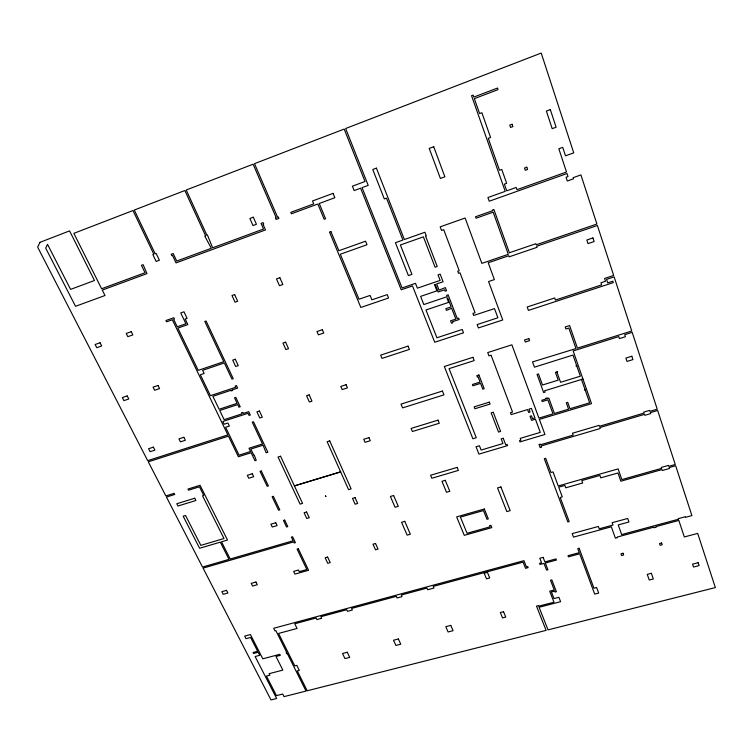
<?xml version="1.0" encoding="UTF-8"?>
<svg xmlns="http://www.w3.org/2000/svg" width="753" height="753" viewBox="0 0 753 753"><rect width="100%" height="100%" fill="white"/><g stroke="black" fill="none" stroke-linecap="round" stroke-linejoin="round"><path stroke-width="1.13" d="M576.723 365.77L575.941 366.014L576.77 365.902M585.1 389.79L584.45 389.988M39.984 242.334L37.65 247.135L147.692 460.657L227.858 434.914L172.352 319.761L166.592 321.804L165.961 320.505L173.811 317.719L174.442 319.027L173.642 319.31L177.247 326.802L185.916 323.752L180.748 312.947L183.977 311.798L187.102 318.368L185.172 319.046L187.826 324.599L177.877 328.101L198.218 370.363L223.754 361.694L204.797 321.456L206.087 321.004L233.232 378.674L231.952 379.098L224.347 362.965L202.632 370.335L204.148 373.488L200.345 374.768L210.416 395.692L235.793 387.258L235.2 386.007L236.48 385.583L237.656 388.087L232.235 389.885L232.536 390.506L231.256 390.929L230.964 390.308L212.901 396.304L219.132 409.256L237.139 403.344L234.503 397.772L235.774 397.349L240.235 406.789L238.965 407.204L237.722 404.587L219.725 410.479L224.13 419.656L242.089 413.821L241.581 412.738L242.852 412.333L243.36 413.406L248.754 411.646L250.344 415.025L249.074 415.44L248.057 413.293L222.832 421.492L224.149 424.221L227.914 423.007L229.373 426.038L225.618 427.262L239.049 455.16L250.589 451.527L249.017 448.242L262.515 443.978L252.246 422.169L253.507 421.765L267.87 452.271L266.138 452.807L263.079 445.174L250.843 449.042L253.817 455.301L254.288 455.16L256.227 460.356L254.975 460.742L251.154 452.722L238.381 456.742L228.441 436.119L148.294 461.824L165.858 495.916L174.15 493.337L174.734 494.476L166.441 497.055L202.519 567.056L229.006 559.366L220.328 542.151L199.611 548.269L183.158 516.182L185.53 515.457L200.844 545.37L223.989 538.527L202.548 495.813L203.752 495.436L199.432 486.815L188.57 490.184L187.986 489.036L200.063 485.28L227.491 540.042L221.523 541.802L230.192 559.018L293.124 540.758L291.383 537.115L292.606 536.757L295.411 542.64L294.188 542.988L293.651 541.878L203.075 568.139L270.995 699.932L276.652 698.502L255.126 656.531L259.719 655.317L258.166 652.267L253.573 653.491L253.046 652.475L257.648 651.251L250.589 637.452L245.986 638.695L244.669 636.125L250.438 634.563L262.806 658.809L279.815 654.329L280.323 655.345L275.993 656.484L282.864 670.114L269.103 673.681L269.866 675.187L266.44 676.072L276.455 695.612L282.704 694.031L284.032 696.629L306.047 691.066L287.288 653.51L286.705 653.67L286.196 652.644L286.771 652.493L275.852 630.638L274.977 630.882L273.678 628.284L523.947 560.665L526.394 566.868L527.712 566.51L528.154 567.64L525.528 568.346L523.081 562.143L433.239 586.399L433.954 588.037L427.657 589.731L426.942 588.093L401.321 595.011L402.046 596.64L397.085 597.976L396.351 596.348L351.595 608.433L352.338 610.034L347.5 611.332L346.747 609.742L320.882 616.716L321.644 618.298L316.872 619.587L316.109 618.006L294.752 623.776L297.059 628.473L278.572 633.433L294.771 665.887L296.804 665.36L299.317 670.396L297.294 670.923L307.205 690.774L546.104 630.374L536.503 606.137L538.451 605.628L538.659 606.174L553.973 602.221L549.681 591.19L554.274 589.994L550.499 580.243L551.817 579.895L556.392 591.726L555.083 592.065L554.707 591.096L551.422 591.952L553.992 598.579L558.905 597.298L560.609 601.703L539.092 607.266L548.033 629.885L715.35 587.585L697.702 533.406L684.317 536.964L678.839 520.427L656.023 526.582L656.23 527.175L654.131 527.74L653.933 527.147L617.253 537.049L617.46 537.633L615.399 538.188L611.332 526.799L573.485 537.115L572.186 533.632L598.4 526.46L599.247 528.804L612.98 525.057L612.142 522.704L627.71 518.45L628.943 521.998L618.222 524.916L621.649 534.583L678.453 519.241L678.255 518.648L685.324 516.737L685.522 517.33L691.903 515.607L675.657 465.74L669.182 467.566L669.483 468.488L662.311 470.512L662.009 469.59L620.849 481.205L617.987 472.969L600.79 477.854L599.934 475.425L581.815 480.583L582.69 483.002L565.757 487.812L564.872 485.403L558.688 487.172L562.293 496.905L560.241 497.488L569.202 521.584L567.837 521.961L544.297 458.709L545.68 458.304L550.961 472.498L553.022 471.905L558.237 485.967L618.128 468.893L621.837 479.595L661.595 468.357L661.294 467.434L668.466 465.401L668.777 466.333L675.253 464.497L657.651 410.47L650.347 412.635L650.658 413.595L644.832 415.317L644.512 414.357L599.849 427.563L600.179 428.513L541.096 445.974L541.558 447.207L540.165 447.621L539.016 444.524L540.409 444.11L540.635 444.731L573.155 435.112L572.487 433.229L599.077 425.351L599.416 426.302L644.088 413.068L643.768 412.107L649.604 410.385L649.924 411.345L657.228 409.18L632.2 332.355L624.736 334.699L625.404 336.742L619.455 338.605L618.778 336.582L573.165 350.945L591.529 403.655L539.393 419.393L544.946 434.472L519.965 441.917L519.495 440.674L520.869 440.26L520.172 438.397L540.306 432.382L535.421 419.186L531.571 420.343L530.046 416.24L531.449 415.816L532.503 418.659L534.95 417.924L531.43 408.408L528.973 409.152L530.037 412.013L528.634 412.437L527.571 409.585L511.165 414.583L510.449 412.682L512.539 412.051L491.078 355.19L488.961 355.877L487.718 352.573L511.889 344.818L538.922 418.122L552.994 413.877L547.892 399.834L542.226 401.556L541.765 400.276L546.01 398.977L545.774 398.337L547.186 397.904L547.422 398.544L548.843 398.111L554.406 413.453L568.571 409.171L566.284 402.77L567.715 402.337L569.993 408.738L589.646 402.808L581.495 379.465L582.944 379.023L544.617 390.816L545.087 392.106L543.666 392.548L537.058 374.373L538.48 373.93L542.499 384.999L558.208 380.133L555.441 372.396L557.644 371.709L556.919 372.076L560.571 382.298L580.356 376.189L572.986 355.068L534.432 367.172L532.522 361.911L575.979 348.583L568.854 328.044L565.927 328.986L565.211 326.953L569.616 325.541L577.438 348.121L631.758 330.991L614.137 276.888L606.551 279.372L607.709 282.893L612.82 281.217L613.281 282.629L528.418 310.424L527.194 307.008L554.707 297.962L555.432 300.042L601.675 284.879L600.979 282.77L605.506 281.283L604.574 278.469L613.676 275.476L597.393 225.486L536.691 246.231L537.068 247.304L509.188 256.82L508.812 255.756L488.217 262.797L494.382 279.598L488.565 281.566L502.731 319.978L478.4 327.941L477.129 324.581L497.884 317.775L494.486 308.598L473.684 315.469L472.912 313.436L475.058 312.73L460.008 272.831L458.558 273.32L457.768 271.231L459.217 270.732L443.724 229.674L441.531 230.446L440.176 226.86L465.128 218.022L481.854 263.381L508.303 254.335L493.168 212.177L476.065 218.219L475.529 216.76L492.65 210.718L492.396 210.021L493.893 209.494L509.395 252.763L535.816 243.718L536.192 244.8L596.913 224.027L580.921 174.922L573.137 177.68L573.513 178.809L567.31 181.012L566.058 177.247L567.997 176.56L567 173.538L489.243 201.22L487.916 197.54L505.225 191.356L471.557 95.697L473.1 95.113L473.797 97.081L497.488 88.045L498.025 89.635L474.352 98.662L479.595 113.562L481.873 112.696L490.58 137.488L488.273 138.345L499.512 170.272L501.79 169.444L506.656 183.308L504.378 184.127L506.741 190.82L516.21 187.441L516.991 189.671L566.501 172.023L558.83 148.774L562.736 147.362L565.512 155.815L573.73 152.859L541.219 53.068L345.646 128.509L368.198 185.379L362.061 187.648L402.074 287.947L415.496 283.354L417.388 288.164L440.147 280.398L438.03 274.883L440.176 274.148L443.093 281.735L436.665 283.928L439.055 290.131L445.343 287.608L446.538 290.705L445.108 291.185L444.581 289.811L438.171 291.985L435.234 284.418L434.528 284.662L436.928 290.856L420.626 296.381L423.835 304.551L447.216 296.673L446.689 295.298L448.12 294.818L457.259 318.623L458.681 318.152L459.198 319.498L452.468 321.719L452.864 322.736L451.452 323.197L450.539 320.844L455.847 319.093L451.678 308.259L446.491 310.377L445.832 308.683L451.16 306.904L447.743 298.037L447.037 298.282L448.609 302.377L425.972 309.972L436.919 337.777L462.229 329.475L463.509 332.817L434.735 342.239L412.493 285.942L401.217 289.801L360.621 188.184L354.155 190.575L352.385 186.189L365.007 181.501L344.187 129.074L254.514 163.665L277.603 217.25L278.299 216.996L278.911 218.417L276.144 219.443L275.532 218.022L276.219 217.768L253.121 164.201L186.226 190.001L206.924 235.303L207.48 235.096L212.638 247.803L263.522 229.034L261.056 223.387L263.117 222.624L263.729 224.036L263.042 224.29L265.508 229.938L176.051 262.901L172.503 255.38L171.844 255.625L171.204 254.26L173.171 253.526L176.72 261.046L211.301 248.292L204.797 236.094L205.588 235.802L184.88 190.528L134.288 210.04L155.165 253.78L156.144 253.413L159.401 260.246L156.135 261.451L152.878 254.627L153.857 254.269L132.97 210.548L73.86 233.345L101.617 288.747L145.018 272.746L141.423 265.31L143.126 264.67L146.967 273.612L102.276 290.074L104.996 295.496L75.535 306.311L45.688 248.104L47.533 244.339L70.575 289.397L94.483 280.511L69.577 230.889L39.984 242.334M376.396 168.135L372.754 169.5L384.322 198.933L386.496 198.143L402.93 240.047L395.41 242.701L408.408 275.598L411.957 274.374L400.38 244.979L423.384 236.856L435.074 267.221L437.229 266.477L425.558 236.094L426.283 235.83L424.908 232.263L404.361 239.539L376.396 168.135M433.719 146.731L429.219 148.407L440.401 178.442L444.863 176.814L433.719 146.731M253.319 217.203L249.883 218.474L252.999 225.552L256.425 224.281L253.319 217.203M550.321 109.609L546.377 111.077L552.194 128.678L556.119 127.238L550.321 109.609M512.106 124.264L509.781 125.13L510.572 127.455L512.897 126.598L512.106 124.264M333.071 193.361L312.514 200.985L313.719 203.875L290.799 212.365L291.411 213.796L317.841 204.016L324.185 219.264L325.588 218.747L319.253 203.489L334.85 197.719L333.071 193.361M330.906 231.557L329.503 232.065L360.847 307.469L388.576 298L387.202 294.602L371.888 299.845L370.081 295.43L359.002 299.242L340.318 254.222L367.012 244.725L365.582 241.195L338.869 250.73L330.906 231.557M526.808 167.194L524.502 168.023L525.283 170.282L527.589 169.453L526.808 167.194M279.871 277.716L276.483 278.921L279.476 285.707L282.855 284.512L279.871 277.716M234.635 294.574L231.99 295.515L235.049 302.188L237.694 301.256L234.635 294.574M100.064 342.756L95.123 344.516L96.751 347.688L101.693 345.938L100.064 342.756M131.248 331.687L126.231 333.466L127.831 336.676L132.857 334.906L131.248 331.687M127.219 395.918L122.334 397.575L123.906 400.634L128.782 398.977L127.219 395.918M158.036 385.461L153.075 387.146L154.619 390.242L159.58 388.567L158.036 385.461M235.294 359.256L232.715 360.132L235.689 366.495L238.268 365.629L235.294 359.256M285.622 342.182L282.977 343.076L285.876 349.561L288.521 348.667L285.622 342.182M322.34 329.72L316.966 331.546L318.387 334.831L323.771 333.014L322.34 329.72M592.931 237.929L586.822 240L588.018 243.614L594.126 241.544L592.931 237.929M408.06 346.135L380.66 355.134L382.006 358.39L409.397 349.42L408.06 346.135M259.456 411.016L256.905 411.835L259.776 417.981L262.317 417.162L259.456 411.016M309.163 394.883L306.546 395.73L309.342 401.98L311.958 401.142L309.163 394.883M153.396 447.16L148.567 448.722L150.073 451.668L154.902 450.115L153.396 447.16M183.854 437.286L178.95 438.877L180.438 441.86L185.342 440.27L183.854 437.286M346.098 384.708L340.789 386.421L342.163 389.593L347.472 387.87L346.098 384.708M528.87 338.624L524.549 340.008L525.283 342.013L529.604 340.629L528.87 338.624M472.922 357.327L444.326 366.504L472.875 438.764L476.282 437.738L449.07 368.641L474.183 360.602L472.922 357.327M478.917 374.985L476.818 375.653L477.317 376.942L478.023 376.726L480.075 382.082L472.423 384.482L472.922 385.771L480.574 383.371L482.805 389.16L484.198 388.727L478.917 374.985M442.435 391.052L401.01 404.107L402.582 407.881L443.959 394.873L442.435 391.052M280.558 456.243L278.036 457.024L300.071 504.134L302.565 503.39L280.558 456.243M329.72 440.91L327.131 441.719L348.583 489.638L351.143 488.876L329.72 440.91M252.283 473.778L247.332 475.312L248.735 478.23L253.686 476.705L252.283 473.778M261.291 470.992L260.049 471.369L267.155 486.287L268.397 485.911L261.291 470.992M368.97 437.644L363.727 439.272L365.054 442.312L370.288 440.693L368.97 437.644M631.823 356.254L625.903 358.089L627.004 361.421L632.915 359.595L631.823 356.254M489.356 402.149L474.145 406.855L474.889 408.757L490.09 404.06L489.356 402.149M438.02 420.136L411.119 428.438L412.399 431.516L439.281 423.252L438.02 420.136M194.726 498.222L176.786 503.748L177.943 506.016L195.874 500.51L194.726 498.222M493.243 412.268L491.163 412.898L498.542 432.062L500.604 431.441L493.243 412.268M340.629 471.867L294.404 485.892L340.638 471.886M273.367 496.349L272.134 496.726L278.563 510.223L279.796 509.856L273.367 496.349M503.23 438.274L501.169 438.895L502.957 443.536L481.129 450.059L479.435 445.757L476.037 446.774L478.946 454.125L507.578 445.607L507.098 444.364L505.734 444.778L503.23 438.274M325.861 496.434L325.437 495.973L325.861 496.434M306.593 512.002L304.099 512.746L306.772 518.45L309.257 517.725L306.593 512.002M355.058 497.648L352.508 498.401L355.105 504.209L357.647 503.465L355.058 497.648M457.156 467.397L430.584 475.265L431.827 478.259L458.379 470.409L457.156 467.397M275.786 522.751L270.892 524.201L272.257 527.015L277.142 525.575L275.786 522.751M284.681 520.116L283.457 520.483L286.554 526.987L287.787 526.629L284.681 520.116M393.612 495.512L390.383 496.462L395.061 507.249L398.281 506.317L393.612 495.512M445.287 480.32L441.973 481.289L446.501 492.274L449.805 491.314L445.287 480.32M500.896 486.956L497.535 487.925L506.844 511.588L510.186 510.647L500.896 486.956M298.329 548.768L297.106 549.116L306.829 569.513L299.261 571.659L298.47 570.021L293.632 571.386L294.95 574.106L308.57 570.266L298.329 548.768M404.775 521.349L401.575 522.271L407.147 535.138L410.347 534.235L404.775 521.349M484.339 509L456.657 516.887L464.272 535.345L491.813 527.637L490.881 525.321L489.563 525.688L490.024 526.846L467.058 533.284L460.412 517.113L483.482 510.553L486.993 519.306L488.32 518.93L484.339 509M327.63 557.079L325.164 557.775L327.753 563.3L330.209 562.604L327.63 557.079M375.521 543.478L373.008 544.193L375.521 549.812L378.034 549.097L375.521 543.478M226.54 590.352L221.871 591.679L223.236 594.333L227.895 593.016L226.54 590.352M255.954 582.041L251.22 583.377L252.566 586.06L257.291 584.723L255.954 582.041M487.436 572.384L484.207 573.259L486.494 578.822L489.714 577.956L487.436 572.384M543.12 557.371L539.807 558.265L541.558 562.792L539.581 563.329L540.023 564.458L543.986 563.395L546.603 570.143L547.92 569.795L545.313 563.037L556.429 560.053L555.996 558.914L544.871 561.907L543.12 557.371M579.123 548.288L577.777 548.645L579.273 552.664L568.026 555.686L568.449 556.825L579.697 553.813L594.701 594.108L598.691 593.082L596.63 587.509L593.957 588.206L579.123 548.288M623.023 553.257L620.971 553.803L621.583 555.526L623.635 554.98L623.023 553.257M661.614 542.998L659.524 543.553L660.127 545.294L662.207 544.748L661.614 542.998M347.274 652.258L342.53 653.491L344.978 658.611L349.712 657.378L347.274 652.258M398.393 638.986L393.527 640.248L395.899 645.453L400.756 644.201L398.393 638.986M450.774 625.376L445.795 626.675L448.091 631.974L453.071 630.694L450.774 625.376M503.531 611.681L500.331 612.509L502.552 617.912L505.743 617.084L503.531 611.681M651.364 573.297L647.26 574.36L649.237 580.026L653.331 578.972L651.364 573.297M698.144 562.717L692.572 564.157L693.522 567.037L699.095 565.588L698.144 562.717"/></g></svg>
